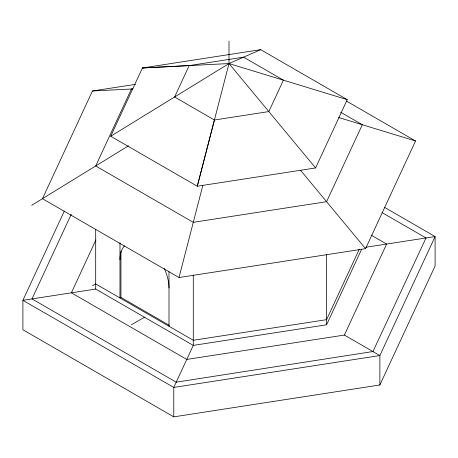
<?xml version="1.0" encoding="UTF-8"?>
<svg xmlns="http://www.w3.org/2000/svg" width="458" height="458" viewBox="0 0 458 458"><rect width="100%" height="100%" fill="white"/><g stroke="black" fill="none" stroke-linecap="round" stroke-linejoin="round"><path stroke-width="0.69" d="M229 41.14L229 63.553L197.289 186.234L110.716 136.249L142.438 67.979L260.694 49.664L347.244 99.661L315.591 167.949L197.289 186.234L214.418 120.007L268.835 111.575L283.41 80.179L243.582 57.164L189.165 65.597L142.438 67.979L229 63.553L347.244 99.661M135.545 84.329L92.447 90.993L42.462 198.692L179.021 277.525L202.82 185.393M64.32 211.075L22.9 300.316L22.9 329.749L173.777 416.86L379.877 384.978L435.1 265.983L435.1 236.551L384.394 207.279M71.282 214.252L31.991 298.914L176.21 382.178L372.944 351.538L426.009 237.96L382.064 212.586M95.94 239.895L71.374 292.817L186.767 359.438L344.387 335.056L379.877 355.54L379.877 384.978M189.165 65.597L174.59 96.993L214.418 120.007M359.307 249.158L326.588 319.655L193.282 340.277L95.693 283.937L92.642 285.695M365.782 247.274L435.1 236.551L379.877 355.54L173.777 387.428L22.9 300.316L95.693 289.055L193.282 345.401L326.588 324.779L361.705 249.106M179.021 277.525L365.553 248.671L415.538 140.978L346.334 101.023M344.387 335.056L386.626 244.051L371.198 235.143M110.716 136.249L229 63.553L260.694 49.664M31.728 205.287L128.44 145.844M169.346 325.352L120.935 297.402L119.973 297.958L119.973 242.688M131.412 324.779L144.488 317.228M132.82 88.789L131.412 89.012L95.693 165.973L193.282 222.319L326.588 201.692L362.307 124.731L340.689 112.25M92.447 90.993L132.826 88.938M338.548 117.477L415.538 140.978M229 63.553L315.591 167.949M300.591 170.347L365.553 248.671M326.588 254.596L326.588 324.779M193.282 275.109L193.282 345.401L173.777 387.428L173.777 416.86M168.996 271.697L168.996 326.256M120.935 251.356L120.935 297.402M95.693 229.389L95.693 289.055M119.973 259.669A34.665 20.015 60 0 1 124.565 245.831M164.204 268.399A34.665 20.015 60 0 1 168.996 287.973"/></g></svg>
